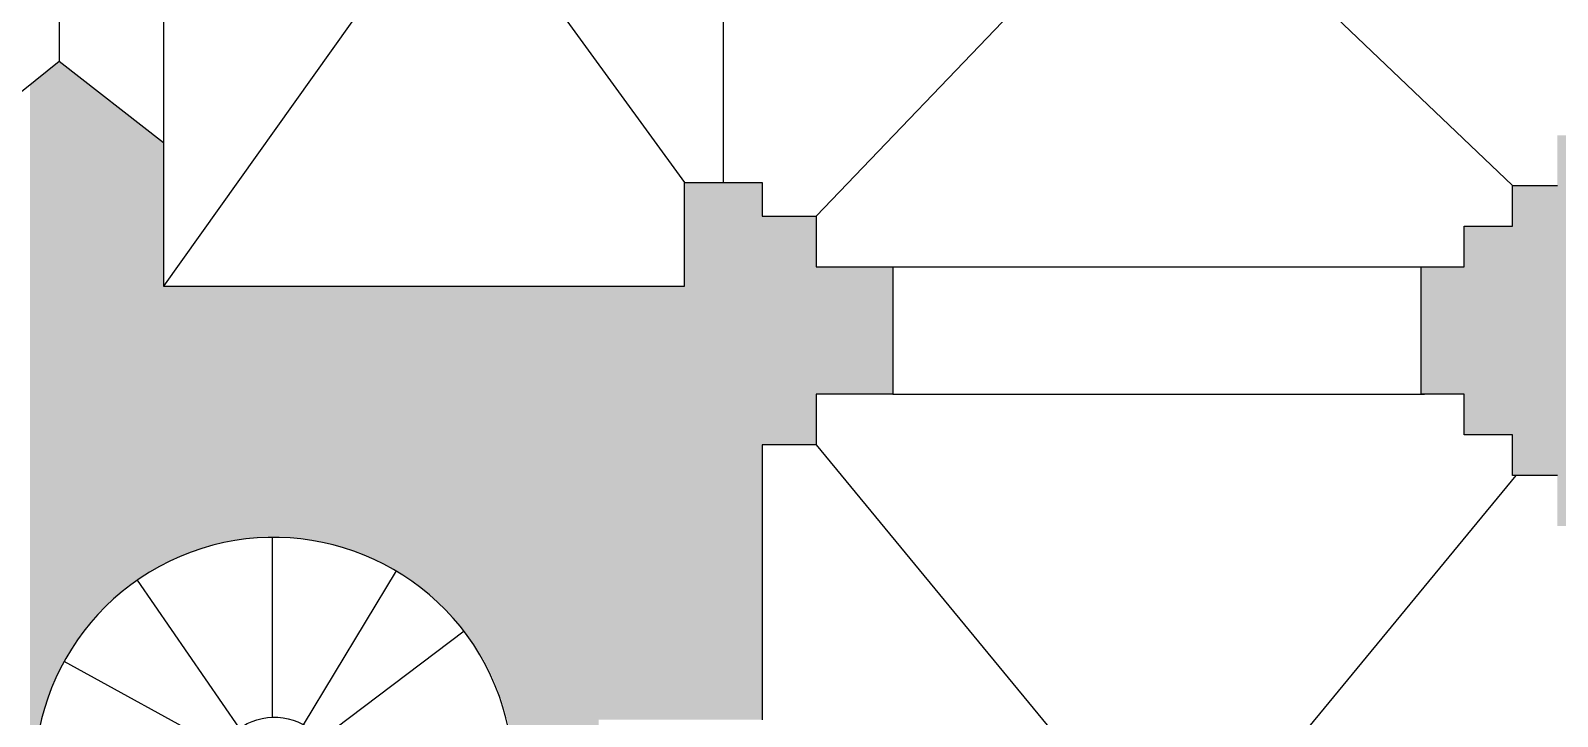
# Model space of a CAD drawing. Extents: x 77 to 121, y -270 to -21.
# Drawn here: x 84.4 to 92.56, y -264.62 to -260.95 of the extents above; entities that cross this region are included whole.
import ezdxf

# ---------------------------------------------------------------- set-up
doc = ezdxf.new("R2010")
doc.units = 0
for name, color, linetype in [('BASE_PLAN', 7, 'CONTINUOUS'), ('POCHE', 7, 'CONTINUOUS'), ('VAULT_LINES', 7, 'CONTINUOUS')]:
    doc.layers.add(name, color=color, linetype=linetype)

# ---------------------------------------------------------------- blocks, each defined once
blk = doc.blocks.new('*U25')
at = {"layer": 'POCHE', "linetype": 'CONTINUOUS'}
for points in [[(92.5582, -261.7813), (92.5582, -261.5129), (93.1851, -263.5996)], [(93.1851, -261.7813), (92.5582, -261.5129), (93.1851, -261.5129)], [(93.1851, -263.5996), (92.5582, -261.5129), (93.1851, -263.3312)], [(93.1851, -263.3312), (92.5582, -261.5129), (93.1851, -261.7813)], [(92.3179, -261.999), (92.3179, -261.7813), (92.5582, -263.3312)], [(92.5582, -263.3312), (92.3179, -261.7813), (92.5582, -261.7813)], [(92.5582, -263.3312), (92.5582, -261.7813), (93.1851, -263.5996)], [(93.1851, -263.3312), (93.1851, -261.7813), (93.4253, -263.3312)], [(93.4253, -261.999), (93.1851, -261.7813), (93.4253, -261.7813)], [(93.4253, -263.3312), (93.1851, -261.7813), (93.4253, -263.1135)], [(93.4253, -263.1135), (93.1851, -261.7813), (93.4253, -261.999)], [(92.0593, -262.2166), (92.0593, -261.999), (92.3179, -263.1135)], [(92.3179, -263.1135), (92.0593, -261.999), (92.3179, -261.999)], [(92.3179, -263.1135), (92.3179, -261.999), (92.5582, -263.3312)], [(93.4253, -263.1135), (93.4253, -261.999), (93.6839, -263.1135)], [(93.6839, -262.2166), (93.4253, -261.999), (93.6839, -261.999)], [(93.6839, -263.1135), (93.4253, -261.999), (93.6839, -262.8959)], [(93.6839, -262.8959), (93.4253, -261.999), (93.6839, -262.2166)], [(91.8298, -262.8959), (91.8298, -262.2166), (92.0593, -262.8959)], [(92.0593, -262.8959), (91.8298, -262.2166), (92.0593, -262.2166)], [(92.0593, -262.8959), (92.0593, -262.2166), (92.3179, -263.1135)], [(93.6839, -262.8959), (93.6839, -262.2166), (93.9134, -262.8959)], [(93.9134, -262.8959), (93.6839, -262.2166), (93.9134, -262.2166)], [(92.0593, -263.1135), (92.0593, -262.8959), (92.3179, -263.1135)], [(92.3179, -263.3312), (92.3179, -263.1135), (92.5582, -263.3312)], [(92.5582, -263.5996), (92.5582, -263.3312), (93.1851, -263.5996)]]:
    blk.add_solid(points, dxfattribs=at)
blk = doc.blocks.new('*U28')
at = {"layer": 'POCHE', "linetype": 'CONTINUOUS'}
for points in [[(84.4961, -264.505), (84.4885, -261.1694), (84.4961, -261.1633)], [(84.5041, -264.4837), (84.4961, -261.1633), (84.5041, -261.1569)], [(84.4961, -264.505), (84.4961, -261.1633), (84.5041, -264.4837)], [(84.5124, -264.4625), (84.5041, -261.1569), (84.5124, -261.1502)], [(84.5041, -264.4837), (84.5041, -261.1569), (84.5124, -264.4625)], [(84.5211, -264.4415), (84.5124, -261.1502), (84.5211, -261.1433)], [(84.5124, -264.4625), (84.5124, -261.1502), (84.5211, -264.4415)], [(84.5302, -264.4206), (84.5211, -261.1433), (84.5302, -261.136)], [(84.5211, -264.4415), (84.5211, -261.1433), (84.5302, -264.4206)], [(84.5396, -264.4), (84.5302, -261.136), (84.5396, -261.1284)], [(84.5302, -264.4206), (84.5302, -261.136), (84.5396, -264.4)], [(84.5494, -264.3796), (84.5396, -261.1284), (84.5494, -261.1206)], [(84.5396, -264.4), (84.5396, -261.1284), (84.5494, -264.3796)], [(84.5525, -264.3734), (84.5494, -261.1206), (84.5525, -261.1181)], [(84.5494, -264.3796), (84.5494, -261.1206), (84.5525, -264.3734)], [(84.5525, -264.3734), (84.5525, -261.1181), (84.5595, -264.3594)], [(84.5595, -264.3594), (84.5525, -261.1181), (84.5595, -261.1236)], [(84.5595, -264.3594), (84.5595, -261.1236), (84.57, -264.3394)], [(84.57, -264.3394), (84.5595, -261.1236), (84.57, -261.1317)], [(84.57, -264.3394), (84.57, -261.1317), (84.5808, -264.3197)], [(84.5808, -264.3197), (84.57, -261.1317), (84.5808, -261.1401)], [(84.5808, -264.3197), (84.5808, -261.1401), (84.5919, -264.3002)], [(84.5919, -264.3002), (84.5808, -261.1401), (84.5919, -261.1488)], [(84.5919, -264.3002), (84.5919, -261.1488), (84.6033, -264.2809)], [(84.6033, -264.2809), (84.5919, -261.1488), (84.6033, -261.1576)], [(84.6033, -264.2809), (84.6033, -261.1576), (84.615, -264.2619)], [(84.615, -264.2619), (84.6033, -261.1576), (84.615, -261.1667)], [(84.4197, -269.0316), (84.3957, -261.2437), (84.4197, -261.2245)], [(84.3957, -269.0316), (84.3957, -261.2437), (84.4197, -269.0316)], [(84.4201, -264.9064), (84.4197, -261.2245), (84.4201, -261.2242)], [(84.4197, -264.929), (84.4197, -261.2245), (84.4201, -264.9064)], [(84.4208, -264.8838), (84.4201, -261.2242), (84.4208, -261.2236)], [(84.4201, -264.9064), (84.4201, -261.2242), (84.4208, -264.8838)], [(84.422, -264.8612), (84.4208, -261.2236), (84.422, -261.2226)], [(84.4208, -264.8838), (84.4208, -261.2236), (84.422, -264.8612)], [(84.4236, -264.8386), (84.422, -261.2226), (84.4236, -261.2213)], [(84.422, -264.8612), (84.422, -261.2226), (84.4236, -264.8386)], [(84.4256, -264.8159), (84.4236, -261.2213), (84.4256, -261.2197)], [(84.4236, -264.8386), (84.4236, -261.2213), (84.4256, -264.8159)], [(84.4281, -264.7933), (84.4256, -261.2197), (84.4281, -261.2178)], [(84.4256, -264.8159), (84.4256, -261.2197), (84.4281, -264.7933)], [(84.4309, -264.7707), (84.4281, -261.2178), (84.4309, -261.2155)], [(84.4281, -264.7933), (84.4281, -261.2178), (84.4309, -264.7707)], [(84.4341, -264.7481), (84.4309, -261.2155), (84.4341, -261.2129)], [(84.4309, -264.7707), (84.4309, -261.2155), (84.4341, -264.7481)], [(84.4377, -264.7256), (84.4341, -261.2129), (84.4377, -261.21)], [(84.4341, -264.7481), (84.4341, -261.2129), (84.4377, -264.7256)], [(84.4418, -264.7031), (84.4377, -261.21), (84.4418, -261.2068)], [(84.4377, -264.7256), (84.4377, -261.21), (84.4418, -264.7031)], [(84.4462, -264.6807), (84.4418, -261.2068), (84.4462, -261.2032)], [(84.4418, -264.7031), (84.4418, -261.2068), (84.4462, -264.6807)], [(84.4511, -264.6584), (84.4462, -261.2032), (84.4511, -261.1993)], [(84.4462, -264.6807), (84.4462, -261.2032), (84.4511, -264.6584)], [(84.4563, -264.6361), (84.4511, -261.1993), (84.4563, -261.1951)], [(84.4511, -264.6584), (84.4511, -261.1993), (84.4563, -264.6361)], [(84.462, -264.614), (84.4563, -261.1951), (84.462, -261.1906)], [(84.4563, -264.6361), (84.4563, -261.1951), (84.462, -264.614)], [(84.468, -264.5919), (84.462, -261.1906), (84.468, -261.1858)], [(84.462, -264.614), (84.462, -261.1906), (84.468, -264.5919)], [(84.4745, -264.57), (84.468, -261.1858), (84.4745, -261.1806)], [(84.468, -264.5919), (84.468, -261.1858), (84.4745, -264.57)], [(84.4813, -264.5482), (84.4745, -261.1806), (84.4813, -261.1752)], [(84.4745, -264.57), (84.4745, -261.1806), (84.4813, -264.5482)], [(84.4885, -264.5265), (84.4813, -261.1752), (84.4885, -261.1694)], [(84.4813, -264.5482), (84.4813, -261.1752), (84.4885, -264.5265)], [(84.4885, -264.5265), (84.4885, -261.1694), (84.4961, -264.505)], [(84.615, -264.2619), (84.615, -261.1667), (84.6393, -264.2246)], [(84.6393, -264.2246), (84.615, -261.1667), (84.6393, -261.1857)], [(84.6393, -264.2246), (84.6393, -261.1857), (84.6647, -264.1885)], [(84.6647, -264.1885), (84.6393, -261.1857), (84.6647, -261.2055)], [(84.6647, -264.1885), (84.6647, -261.2055), (84.6912, -264.1535)], [(84.6912, -264.1535), (84.6647, -261.2055), (84.6912, -261.2261)], [(84.6912, -264.1535), (84.6912, -261.2261), (84.7187, -264.1196)], [(84.7187, -264.1196), (84.6912, -261.2261), (84.7187, -261.2474)], [(84.7187, -264.1196), (84.7187, -261.2474), (84.7471, -264.087)], [(84.7471, -264.087), (84.7187, -261.2474), (84.7471, -261.2695)], [(84.7471, -264.087), (84.7471, -261.2695), (84.7764, -264.0556)], [(84.7764, -264.0556), (84.7471, -261.2695), (84.7764, -261.2923)], [(84.7764, -264.0556), (84.7764, -261.2923), (84.8064, -264.0254)], [(84.8064, -264.0254), (84.7764, -261.2923), (84.8064, -261.3156)], [(84.8064, -264.0254), (84.8064, -261.3156), (84.8373, -263.9963)], [(84.8373, -263.9963), (84.8064, -261.3156), (84.8373, -261.3397)], [(84.8373, -263.9963), (84.8373, -261.3397), (84.8696, -263.9679)], [(84.8696, -263.9679), (84.8373, -261.3397), (84.8696, -261.3648)], [(84.8696, -263.9679), (84.8696, -261.3648), (84.903, -263.9405)], [(84.903, -263.9405), (84.8696, -261.3648), (84.903, -261.3908)], [(84.903, -263.9405), (84.903, -261.3908), (84.9377, -263.9139)], [(84.9377, -263.9139), (84.903, -261.3908), (84.9377, -261.4177)], [(84.9377, -263.9139), (84.9377, -261.4177), (84.9735, -263.8884)], [(84.9735, -263.8884), (84.9377, -261.4177), (84.9735, -261.4456)], [(84.9735, -263.8884), (84.9735, -261.4456), (85.0104, -263.8639)], [(85.0104, -263.8639), (84.9735, -261.4456), (85.0104, -261.4743)], [(85.0104, -263.8639), (85.0104, -261.4743), (85.0483, -263.8406)], [(85.0483, -263.8406), (85.0104, -261.4743), (85.0483, -261.5038)], [(85.0483, -263.8406), (85.0483, -261.5038), (85.0677, -263.8294)], [(85.0677, -263.8294), (85.0483, -261.5038), (85.0677, -261.5189)], [(85.0677, -263.8294), (85.0677, -261.5189), (85.0873, -263.8185)], [(85.0873, -263.8185), (85.0677, -261.5189), (85.0873, -261.5341)], [(85.0873, -263.8185), (85.0873, -261.5341), (85.1072, -263.808)], [(85.1072, -263.808), (85.0873, -261.5341), (85.1072, -261.5496)], [(85.1072, -263.808), (85.1072, -261.5496), (85.109, -263.8071)], [(85.109, -262.3187), (85.1072, -261.5496), (85.109, -261.5509)], [(85.109, -263.8071), (85.1072, -261.5496), (85.109, -262.3187)], [(87.893, -264.6351), (87.893, -262.3187), (87.893, -261.7652)], [(87.893, -264.6351), (87.893, -261.7652), (88.3092, -264.6351)], [(88.3092, -261.9461), (87.893, -261.7652), (88.3092, -261.7652)], [(88.3092, -264.6351), (87.893, -261.7652), (88.3092, -263.1664)], [(88.3092, -263.1664), (87.893, -261.7652), (88.3092, -261.9461)], [(88.3092, -263.1664), (88.3092, -261.9461), (88.5978, -263.1664)], [(88.5978, -262.2166), (88.3092, -261.9461), (88.5978, -261.9461)], [(88.5978, -263.1664), (88.3092, -261.9461), (88.5978, -262.8959)], [(88.5978, -262.8959), (88.3092, -261.9461), (88.5978, -262.2166)], [(88.5978, -262.8959), (88.5978, -262.2166), (89.0064, -262.8959)], [(89.0064, -262.8959), (88.5978, -262.2166), (89.0064, -262.2166)], [(85.109, -263.8071), (85.109, -262.3187), (85.1273, -263.7977)], [(85.1273, -263.7977), (85.109, -262.3187), (85.1273, -262.3187)], [(85.1273, -263.7977), (85.1273, -262.3187), (85.1476, -263.7878)], [(85.1476, -263.7878), (85.1273, -262.3187), (85.1476, -262.3187)], [(85.1476, -263.7878), (85.1476, -262.3187), (85.1681, -263.7782)], [(85.1681, -263.7782), (85.1476, -262.3187), (85.1681, -262.3187)], [(85.1681, -263.7782), (85.1681, -262.3187), (85.1888, -263.769)], [(85.1888, -263.769), (85.1681, -262.3187), (85.1888, -262.3187)], [(85.1888, -263.769), (85.1888, -262.3187), (85.2098, -263.7601)], [(85.2098, -263.7601), (85.1888, -262.3187), (85.2098, -262.3187)], [(85.2098, -263.7601), (85.2098, -262.3187), (85.2309, -263.7516)], [(85.2309, -263.7516), (85.2098, -262.3187), (85.2309, -262.3187)], [(85.2309, -263.7516), (85.2309, -262.3187), (85.2522, -263.7434)], [(85.2522, -263.7434), (85.2309, -262.3187), (85.2522, -262.3187)], [(85.2522, -263.7434), (85.2522, -262.3187), (85.2736, -263.7356)], [(85.2736, -263.7356), (85.2522, -262.3187), (85.2736, -262.3187)], [(85.2736, -263.7356), (85.2736, -262.3187), (85.2952, -263.7282)], [(85.2952, -263.7282), (85.2736, -262.3187), (85.2952, -262.3187)], [(85.2952, -263.7282), (85.2952, -262.3187), (85.317, -263.7212)], [(85.317, -263.7212), (85.2952, -262.3187), (85.317, -262.3187)], [(85.317, -263.7212), (85.317, -262.3187), (85.3389, -263.7145)], [(85.3389, -263.7145), (85.317, -262.3187), (85.3389, -262.3187)], [(85.3389, -263.7145), (85.3389, -262.3187), (85.361, -263.7083)], [(85.361, -263.7083), (85.3389, -262.3187), (85.361, -262.3187)], [(85.361, -263.7083), (85.361, -262.3187), (85.3831, -263.7024)], [(85.3831, -263.7024), (85.361, -262.3187), (85.3831, -262.3187)], [(85.3831, -263.7024), (85.3831, -262.3187), (85.4054, -263.6969)], [(85.4054, -263.6969), (85.3831, -262.3187), (85.4054, -262.3187)], [(85.4054, -263.6969), (85.4054, -262.3187), (85.4278, -263.6918)], [(85.4278, -263.6918), (85.4054, -262.3187), (85.4278, -262.3187)], [(85.4278, -263.6918), (85.4278, -262.3187), (85.4502, -263.6871)], [(85.4502, -263.6871), (85.4278, -262.3187), (85.4502, -262.3187)], [(85.4502, -263.6871), (85.4502, -262.3187), (85.4728, -263.6829)], [(85.4728, -263.6829), (85.4502, -262.3187), (85.4728, -262.3187)], [(85.4728, -263.6829), (85.4728, -262.3187), (85.4954, -263.679)], [(85.4954, -263.679), (85.4728, -262.3187), (85.4954, -262.3187)], [(85.4954, -263.679), (85.4954, -262.3187), (85.518, -263.6755)], [(85.518, -263.6755), (85.4954, -262.3187), (85.518, -262.3187)], [(85.518, -263.6755), (85.518, -262.3187), (85.5407, -263.6724)], [(85.5407, -263.6724), (85.518, -262.3187), (85.5407, -262.3187)], [(85.5407, -263.6724), (85.5407, -262.3187), (85.5635, -263.6698)], [(85.5635, -263.6698), (85.5407, -262.3187), (85.5635, -262.3187)], [(85.5635, -263.6698), (85.5635, -262.3187), (85.5862, -263.6675)], [(85.5862, -263.6675), (85.5635, -262.3187), (85.5862, -262.3187)], [(85.5862, -263.6675), (85.5862, -262.3187), (85.609, -263.6657)], [(85.609, -263.6657), (85.5862, -262.3187), (85.609, -262.3187)], [(85.609, -263.6657), (85.609, -262.3187), (85.6318, -263.6642)], [(85.6318, -263.6642), (85.609, -262.3187), (85.6318, -262.3187)], [(85.6318, -263.6642), (85.6318, -262.3187), (85.6545, -263.6632)], [(85.6545, -263.6632), (85.6318, -262.3187), (85.6545, -262.3187)], [(85.6545, -263.6632), (85.6545, -262.3187), (85.6772, -263.6626)], [(85.6772, -263.6626), (85.6545, -262.3187), (85.6772, -262.3187)], [(85.6772, -263.6626), (85.6772, -262.3187), (85.6999, -263.6623)], [(85.6999, -263.6623), (85.6772, -262.3187), (85.6999, -262.3187)], [(85.6999, -263.6623), (85.6999, -262.3187), (85.7226, -263.6625)], [(85.7226, -263.6625), (85.6999, -262.3187), (85.7226, -262.3187)], [(85.7226, -263.6625), (85.7226, -262.3187), (85.7452, -263.6631)], [(85.7452, -263.6631), (85.7226, -262.3187), (85.7452, -262.3187)], [(85.7452, -263.6631), (85.7452, -262.3187), (85.7678, -263.664)], [(85.7678, -263.664), (85.7452, -262.3187), (85.7678, -262.3187)], [(85.7678, -263.664), (85.7678, -262.3187), (85.7902, -263.6654)], [(85.7902, -263.6654), (85.7678, -262.3187), (85.7902, -262.3187)], [(85.7902, -263.6654), (85.7902, -262.3187), (85.8349, -263.6692)], [(85.8349, -263.6692), (85.7902, -262.3187), (85.8349, -262.3187)], [(85.8349, -263.6692), (85.8349, -262.3187), (85.8792, -263.6746)], [(85.8792, -263.6746), (85.8349, -262.3187), (85.8792, -262.3187)], [(85.8792, -263.6746), (85.8792, -262.3187), (85.923, -263.6815)], [(85.923, -263.6815), (85.8792, -262.3187), (85.923, -262.3187)], [(85.923, -263.6815), (85.923, -262.3187), (85.9662, -263.6898)], [(85.9662, -263.6898), (85.923, -262.3187), (85.9662, -262.3187)], [(85.9662, -263.6898), (85.9662, -262.3187), (86.0088, -263.6995)], [(86.0088, -263.6995), (85.9662, -262.3187), (86.0088, -262.3187)], [(86.0088, -263.6995), (86.0088, -262.3187), (86.0507, -263.7105)], [(86.0507, -263.7105), (86.0088, -262.3187), (86.0507, -262.3187)], [(86.0507, -263.7105), (86.0507, -262.3187), (86.0919, -263.7229)], [(86.0919, -263.7229), (86.0507, -262.3187), (86.0919, -262.3187)], [(86.0919, -263.7229), (86.0919, -262.3187), (86.1323, -263.7365)], [(86.1323, -263.7365), (86.0919, -262.3187), (86.1323, -262.3187)], [(86.1323, -263.7365), (86.1323, -262.3187), (86.1721, -263.7514)], [(86.1721, -263.7514), (86.1323, -262.3187), (86.1721, -262.3187)], [(86.1721, -263.7514), (86.1721, -262.3187), (86.2119, -263.7678)], [(86.2119, -263.7678), (86.1721, -262.3187), (86.2119, -262.3187)], [(86.2119, -263.7678), (86.2119, -262.3187), (86.2514, -263.7856)], [(86.2514, -263.7856), (86.2119, -262.3187), (86.2514, -262.3187)], [(86.2514, -263.7856), (86.2514, -262.3187), (86.2905, -263.805)], [(86.2905, -263.805), (86.2514, -262.3187), (86.2905, -262.3187)], [(86.2905, -263.805), (86.2905, -262.3187), (86.3293, -263.8258)], [(86.3293, -263.8258), (86.2905, -262.3187), (86.3293, -262.3187)], [(86.3293, -263.8258), (86.3293, -262.3187), (86.3675, -263.848)], [(86.3675, -263.848), (86.3293, -262.3187), (86.3675, -262.3187)], [(86.3675, -263.848), (86.3675, -262.3187), (86.4052, -263.8718)], [(86.4052, -263.8718), (86.3675, -262.3187), (86.4052, -262.3187)], [(86.4052, -263.8718), (86.4052, -262.3187), (86.4239, -263.8842)], [(86.4239, -263.8842), (86.4052, -262.3187), (86.4239, -262.3187)], [(86.4239, -263.8842), (86.4239, -262.3187), (86.4423, -263.8969)], [(86.4423, -263.8969), (86.4239, -262.3187), (86.4423, -262.3187)], [(86.4423, -263.8969), (86.4423, -262.3187), (86.4606, -263.91)], [(86.4606, -263.91), (86.4423, -262.3187), (86.4606, -262.3187)], [(86.4606, -263.91), (86.4606, -262.3187), (86.4786, -263.9235)], [(86.4786, -263.9235), (86.4606, -262.3187), (86.4786, -262.3187)], [(86.4786, -263.9235), (86.4786, -262.3187), (86.4965, -263.9373)], [(86.4965, -263.9373), (86.4786, -262.3187), (86.4965, -262.3187)], [(86.4965, -263.9373), (86.4965, -262.3187), (86.5142, -263.9515)], [(86.5142, -263.9515), (86.4965, -262.3187), (86.5142, -262.3187)], [(86.5142, -263.9515), (86.5142, -262.3187), (86.5316, -263.9659)], [(86.5316, -263.9659), (86.5142, -262.3187), (86.5316, -262.3187)], [(86.5316, -263.9659), (86.5316, -262.3187), (86.5488, -263.9808)], [(86.5488, -263.9808), (86.5316, -262.3187), (86.5488, -262.3187)], [(86.5488, -263.9808), (86.5488, -262.3187), (86.5658, -263.9959)], [(86.5658, -263.9959), (86.5488, -262.3187), (86.5658, -262.3187)], [(86.5658, -263.9959), (86.5658, -262.3187), (86.5825, -264.0114)], [(86.5825, -264.0114), (86.5658, -262.3187), (86.5825, -262.3187)], [(86.5825, -264.0114), (86.5825, -262.3187), (86.599, -264.0272)], [(86.599, -264.0272), (86.5825, -262.3187), (86.599, -262.3187)], [(86.599, -264.0272), (86.599, -262.3187), (86.6151, -264.0432)], [(86.6151, -264.0432), (86.599, -262.3187), (86.6151, -262.3187)], [(86.6151, -264.0432), (86.6151, -262.3187), (86.6311, -264.0596)], [(86.6311, -264.0596), (86.6151, -262.3187), (86.6311, -262.3187)], [(86.6311, -264.0596), (86.6311, -262.3187), (86.6467, -264.0763)], [(86.6467, -264.0763), (86.6311, -262.3187), (86.6467, -262.3187)], [(86.6467, -264.0763), (86.6467, -262.3187), (86.662, -264.0933)], [(86.662, -264.0933), (86.6467, -262.3187), (86.662, -262.3187)], [(86.662, -264.0933), (86.662, -262.3187), (86.6771, -264.1105)], [(86.6771, -264.1105), (86.662, -262.3187), (86.6771, -262.3187)], [(86.6771, -264.1105), (86.6771, -262.3187), (86.6918, -264.128)], [(86.6918, -264.128), (86.6771, -262.3187), (86.6918, -262.3187)], [(86.6918, -264.128), (86.6918, -262.3187), (86.7062, -264.1458)], [(86.7062, -264.1458), (86.6918, -262.3187), (86.7062, -262.3187)], [(86.7062, -264.1458), (86.7062, -262.3187), (86.7203, -264.1639)], [(86.7203, -264.1639), (86.7062, -262.3187), (86.7203, -262.3187)], [(86.7203, -264.1639), (86.7203, -262.3187), (86.7341, -264.1821)], [(86.7341, -264.1821), (86.7203, -262.3187), (86.7341, -262.3187)], [(86.7341, -264.1821), (86.7341, -262.3187), (86.7475, -264.2007)], [(86.7475, -264.2007), (86.7341, -262.3187), (86.7475, -262.3187)], [(86.7475, -264.2007), (86.7475, -262.3187), (86.7606, -264.2194)], [(86.7606, -264.2194), (86.7475, -262.3187), (86.7606, -262.3187)], [(86.7606, -264.2194), (86.7606, -262.3187), (86.7734, -264.2384)], [(86.7734, -264.2384), (86.7606, -262.3187), (86.7734, -262.3187)], [(86.7734, -264.2384), (86.7734, -262.3187), (86.7858, -264.2575)], [(86.7858, -264.2575), (86.7734, -262.3187), (86.7858, -262.3187)], [(86.7858, -264.2575), (86.7858, -262.3187), (86.7978, -264.2769)], [(86.7978, -264.2769), (86.7858, -262.3187), (86.7978, -262.3187)], [(86.7978, -264.2769), (86.7978, -262.3187), (86.8095, -264.2965)], [(86.8095, -264.2965), (86.7978, -262.3187), (86.8095, -262.3187)], [(86.8095, -264.2965), (86.8095, -262.3187), (86.8208, -264.3162)], [(86.8208, -264.3162), (86.8095, -262.3187), (86.8208, -262.3187)], [(86.8208, -264.3162), (86.8208, -262.3187), (86.8317, -264.3361)], [(86.8317, -264.3361), (86.8208, -262.3187), (86.8317, -262.3187)], [(86.8317, -264.3361), (86.8317, -262.3187), (86.8423, -264.3562)], [(86.8423, -264.3562), (86.8317, -262.3187), (86.8423, -262.3187)], [(86.8423, -264.3562), (86.8423, -262.3187), (86.8525, -264.3764)], [(86.8525, -264.3764), (86.8423, -262.3187), (86.8525, -262.3187)], [(86.8525, -264.3764), (86.8525, -262.3187), (86.8623, -264.3967)], [(86.8623, -264.3967), (86.8525, -262.3187), (86.8623, -262.3187)], [(86.8623, -264.3967), (86.8623, -262.3187), (86.8717, -264.4172)], [(86.8717, -264.4172), (86.8623, -262.3187), (86.8717, -262.3187)], [(86.8717, -264.4172), (86.8717, -262.3187), (86.8808, -264.4378)], [(86.8808, -264.4378), (86.8717, -262.3187), (86.8808, -262.3187)], [(86.8808, -264.4378), (86.8808, -262.3187), (86.8895, -264.4585)], [(86.8895, -264.4585), (86.8808, -262.3187), (86.8895, -262.3187)], [(86.8895, -264.4585), (86.8895, -262.3187), (86.8977, -264.4793)], [(86.8977, -264.4793), (86.8895, -262.3187), (86.8977, -262.3187)], [(86.8977, -264.4793), (86.8977, -262.3187), (86.9056, -264.5002)], [(86.9056, -264.5002), (86.8977, -262.3187), (86.9056, -262.3187)], [(86.9056, -264.5002), (86.9056, -262.3187), (86.9202, -264.5422)], [(86.9202, -264.5422), (86.9056, -262.3187), (86.9202, -262.3187)], [(86.9202, -264.5422), (86.9202, -262.3187), (86.9333, -264.5844)], [(86.9333, -264.5844), (86.9202, -262.3187), (86.9333, -262.3187)], [(86.9333, -264.5844), (86.9333, -262.3187), (86.9448, -264.6267)], [(86.9448, -264.6267), (86.9333, -262.3187), (86.9448, -262.3187)], [(86.9448, -264.6267), (86.9448, -262.3187), (86.9548, -264.6691)], [(86.9548, -264.6691), (86.9448, -262.3187), (86.9548, -262.3187)], [(86.9548, -264.6691), (86.9548, -262.3187), (86.9633, -264.7114)], [(86.9633, -264.7114), (86.9548, -262.3187), (86.9633, -262.3187)], [(86.9633, -264.7114), (86.9633, -262.3187), (86.9702, -264.7537)], [(86.9702, -264.7537), (86.9633, -262.3187), (86.9702, -262.3187)], [(86.9702, -264.7537), (86.9702, -262.3187), (86.9757, -264.7958)], [(86.9757, -264.7958), (86.9702, -262.3187), (86.9757, -262.3187)], [(86.9757, -264.7958), (86.9757, -262.3187), (86.9798, -264.838)], [(86.9798, -264.838), (86.9757, -262.3187), (86.9798, -262.3187)], [(86.9798, -264.838), (86.9798, -262.3187), (86.9825, -264.8808)], [(86.9825, -264.8808), (86.9798, -262.3187), (86.9825, -262.3187)], [(86.9825, -264.8808), (86.9825, -262.3187), (86.9838, -264.924)], [(86.9838, -264.924), (86.9825, -262.3187), (86.9838, -262.3187)], [(86.9838, -269.0316), (86.9838, -262.3187), (87.4109, -269.0316)], [(87.4109, -269.0316), (86.9838, -262.3187), (87.4109, -262.3187)], [(87.4109, -269.0316), (87.4109, -262.3187), (87.4346, -269.2493)], [(87.4346, -264.6351), (87.4109, -262.3187), (87.4346, -262.3187)], [(87.4346, -269.2493), (87.4109, -262.3187), (87.4346, -266.5944)], [(87.4346, -266.5944), (87.4109, -262.3187), (87.4346, -264.6351)], [(87.4346, -264.6351), (87.4346, -262.3187), (87.893, -264.6351)], [(87.893, -264.6351), (87.4346, -262.3187), (87.893, -262.3187)], [(87.893, -264.6351), (87.893, -262.3187), (87.893, -264.6351)]]:
    blk.add_solid(points, dxfattribs=at)

msp = doc.modelspace()

# ---------------------------------------------------------------- linework, layer by layer
at = {"layer": 'BASE_PLAN'}
for p, q in [((85.109, -259.1833), (85.109, -261.5509)), ((84.5525, -259.6161), (84.5525, -261.1181)), ((84.0031, -261.5581), (84.5525, -261.1181)), ((84.5525, -261.1181), (85.109, -261.5509)), ((85.109, -261.5509), (85.109, -262.3187)), ((87.893, -262.3187), (87.893, -261.7652)), ((87.893, -261.7652), (88.3092, -261.7652)), ((88.3092, -261.7652), (88.3092, -261.9461)), ((92.3179, -261.999), (92.3179, -261.7813)), ((92.3179, -261.7813), (92.5582, -261.7813)), ((88.3092, -261.9461), (88.5978, -261.9461)), ((88.5978, -261.9461), (88.5978, -262.2166)), ((92.0593, -262.2166), (92.0593, -261.999)), ((92.0593, -261.999), (92.3179, -261.999)), ((88.5978, -262.2166), (89.0064, -262.2166)), ((89.0064, -262.2166), (89.0064, -262.8959)), ((89.0064, -262.2166), (91.8482, -262.2166)), ((91.8298, -262.8959), (91.8298, -262.2166)), ((91.8298, -262.2166), (92.0593, -262.2166)), ((85.109, -262.3187), (87.893, -262.3187)), ((89.0064, -262.8959), (88.5978, -262.8959)), ((88.5978, -262.8959), (88.5978, -263.1664)), ((89.0064, -262.8959), (91.8482, -262.8959)), ((92.0593, -262.8959), (91.8298, -262.8959)), ((92.0593, -263.1135), (92.0593, -262.8959)), ((92.3179, -263.1135), (92.0593, -263.1135)), ((92.3179, -263.3312), (92.3179, -263.1135)), ((88.5978, -263.1664), (88.3092, -263.1664)), ((88.3092, -263.1664), (88.3092, -264.6351)), ((92.5582, -263.3312), (92.3179, -263.3312)), ((85.6922, -264.6213), (85.6922, -263.6624)), ((85.8575, -264.6615), (86.355, -263.8405)), ((85.5167, -264.6799), (84.9715, -263.8897)), ((85.9503, -264.7393), (86.7171, -264.1597)), ((85.4216, -264.7862), (84.5782, -264.3243))]:
    msp.add_line(p, q, dxfattribs=at)
msp.add_arc((85.6995, -264.9403), 1.2793, 302.75037, 198.14793, dxfattribs=at)
at = {"layer": 'BASE_PLAN', "extrusion": (0, 0, -1)}
msp.add_arc((-85.7022, -264.9396), 0.3186, 278.96053, 237.42408, dxfattribs=at)
at = {"layer": 'VAULT_LINES'}
for p, q in [((92.5582, -257.8073), (88.5978, -261.9461)), ((85.109, -257.9345), (87.893, -261.7652)), ((88.5978, -258.2355), (92.3179, -261.7813)), ((87.893, -258.4163), (85.109, -262.3187)), ((88.1011, -258.4163), (88.1011, -261.7652)), ((88.5978, -263.1664), (92.3363, -267.6993)), ((92.3363, -263.3312), (88.5978, -267.8641))]:
    msp.add_line(p, q, dxfattribs=at)

# ---------------------------------------------------------------- block references
at = {"layer": 'POCHE'}
for name in ['*U28', '*U25']:
    msp.add_blockref(name, (0, 0), dxfattribs=at)

doc.saveas('drawing.dxf')
